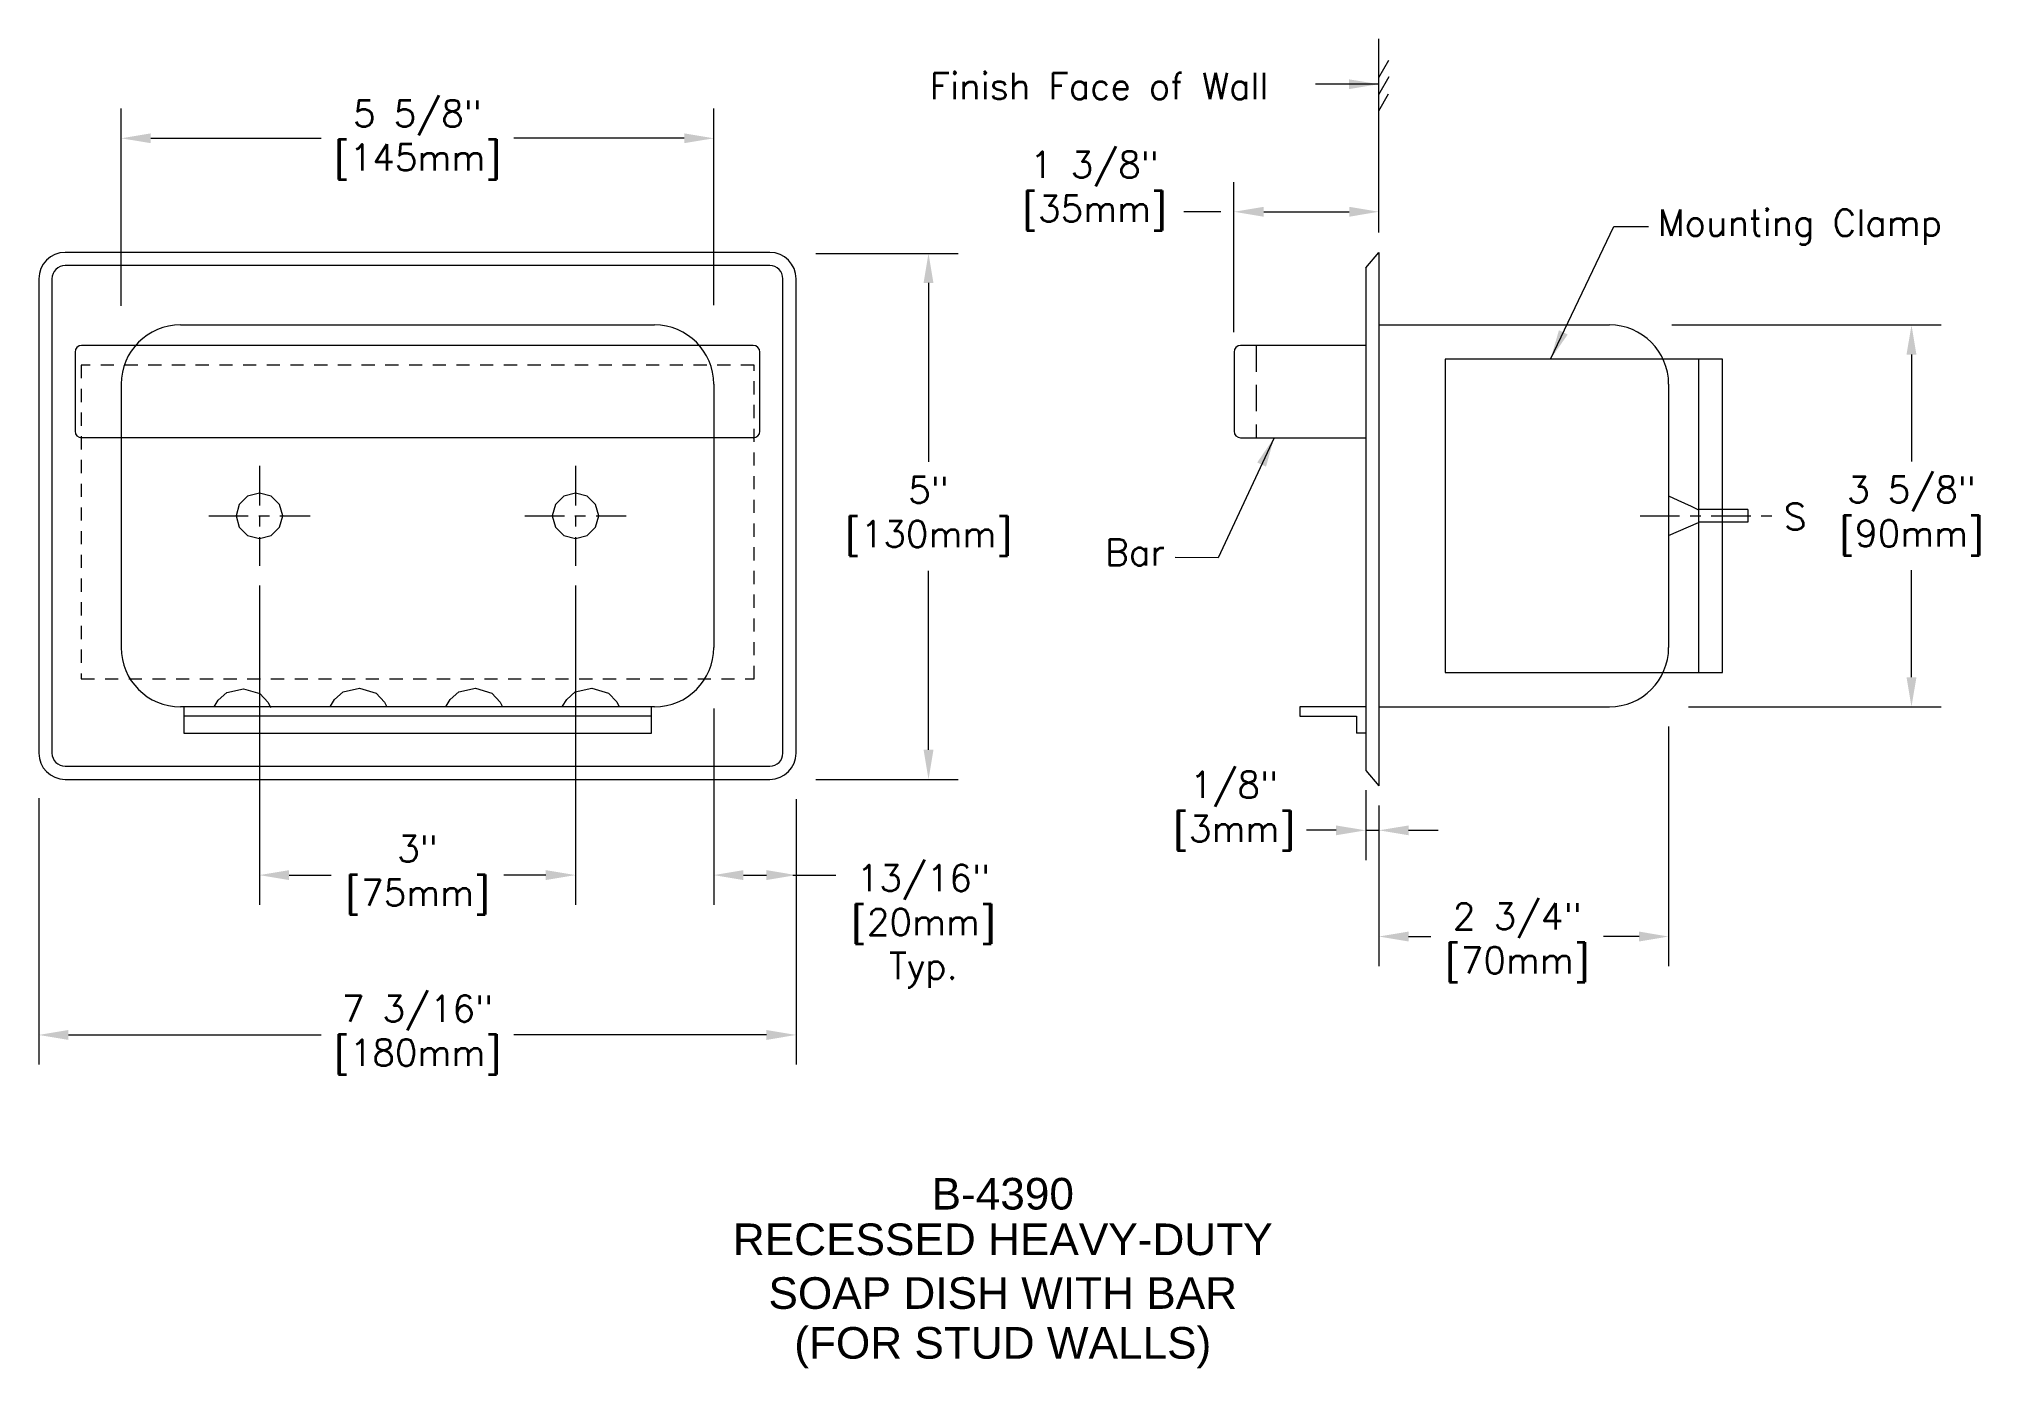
# Model space of a CAD drawing. Extents: x -0.1 to 18.4, y 0.4 to 13.
import ezdxf
from ezdxf.enums import TextEntityAlignment as Align

# ---------------------------------------------------------------- set-up
doc = ezdxf.new("R2010")
doc.units = 0
doc.header["$MEASUREMENT"] = 0
doc.header["$PDMODE"] = 35
doc.header["$PDSIZE"] = 1
for name, pattern in [('CENTER2', [1.125, 0.75, -0.125, 0.125, -0.125]), ('HIDDEN', [0.375, 0.25, -0.125]), ('HIDDEN2', [0.1875, 0.125, -0.0625])]:
    doc.linetypes.add(name, pattern=pattern)
doc.layers.get('0').update_dxf_attribs({"linetype": 'CONTINUOUS'})
doc.layers.get('DEFPOINTS').update_dxf_attribs({"linetype": 'CONTINUOUS'})
for name, color, linetype in [('DETAIL', 4, 'CONTINUOUS'), ('DIM', 1, 'CONTINUOUS'), ('TEXT', 2, 'CONTINUOUS')]:
    doc.layers.add(name, color=color, linetype=linetype)
doc.styles.add('ARIAL_5', font='ARIAL.TTF', dxfattribs={"height": 5})
doc.styles.add('DIM_S_7', font='simplex.shx', dxfattribs={"height": 0.25})
doc.dimstyles.new('DIM_S_7', dxfattribs={"dimtxt": 0.12, "dimasz": 0.28125, "dimexe": 0.28125, "dimexo": 0.1875, "dimgap": 0.09375, "dimtad": 1, "dimtih": 1, "dimtoh": 1, "dimdec": 4, "dimzin": 4, "dimtxsty": 'DIM_S_7', "dimcen": 0.09375, "dimaunit": 1, "dimazin": 3, "dimtfac": 1, "dimtdec": 4, "dimtofl": 0, "dimtmove": 0, "dimatfit": 3, "dimtolj": 1, "dimtzin": 0})

# ---------------------------------------------------------------- blocks, each defined once
blk = doc.blocks.new('*D6')
at = {"color": 0, "linetype": 'BYBLOCK'}
for p, q in [((2.04, 7.818), (2.04, 4.789)), ((5.04, 7.818), (5.04, 4.789)), ((2.321, 5.07), (2.72, 5.07)), ((4.758, 5.07), (4.36, 5.07))]:
    blk.add_line(p, q, dxfattribs=at)
for points in [[(2.321, 5.117), (2.321, 5.023), (2.04, 5.07)], [(4.758, 5.117), (4.758, 5.023), (5.04, 5.07)]]:
    blk.add_solid(points, dxfattribs=at)
at = {"layer": 'DEFPOINTS', "color": 0, "linetype": 'BYBLOCK'}
for p in [(2.04, 8.005), (5.04, 8.005), (5.04, 5.07)]:
    blk.add_point(p, dxfattribs=at)
at = {"color": 0, "linetype": 'BYBLOCK', "insert": (3.54, 5.07), "char_height": 0.25, "attachment_point": 5, "style": 'DIM_S_7'}
blk.add_mtext('\\A1;3"\\P[75mm]', dxfattribs=at)
blk = doc.blocks.new('*D5')
at = {"color": 0, "linetype": 'BYBLOCK'}
for p, q in [((6.352, 6.651), (6.352, 4.789)), ((7.133, 5.791), (7.133, 4.789)), ((6.633, 5.07), (6.852, 5.07))]:
    blk.add_line(p, q, dxfattribs=at)
for points in [[(6.633, 5.117), (6.633, 5.023), (6.352, 5.07)], [(6.852, 5.117), (6.852, 5.023), (7.133, 5.07)]]:
    blk.add_solid(points, dxfattribs=at)
at = {"layer": 'DEFPOINTS', "color": 0, "linetype": 'BYBLOCK'}
for p in [(6.352, 6.838), (7.133, 5.978), (7.133, 5.07)]:
    blk.add_point(p, dxfattribs=at)
at = {"color": 0, "linetype": 'BYBLOCK', "insert": (8.341, 4.584), "char_height": 0.25, "attachment_point": 5, "style": 'DIM_S_7'}
blk.add_mtext('\\A1;13/16"\\P[20mm]\\PTyp.', dxfattribs=at)
blk = doc.blocks.new('*D1')
at = {"color": 0, "linetype": 'BYBLOCK'}
for p, q in [((7.321, 10.97), (8.672, 10.97)), ((8.39, 10.689), (8.39, 8.991)), ((8.39, 6.26), (8.39, 7.958)), ((7.321, 5.978), (8.672, 5.978))]:
    blk.add_line(p, q, dxfattribs=at)
for points in [[(8.343, 10.689), (8.437, 10.689), (8.39, 10.97)], [(8.343, 6.26), (8.437, 6.26), (8.39, 5.978)]]:
    blk.add_solid(points, dxfattribs=at)
at = {"layer": 'DEFPOINTS', "color": 0, "linetype": 'BYBLOCK'}
for p in [(7.133, 10.97), (7.134, 5.978), (8.39, 5.978)]:
    blk.add_point(p, dxfattribs=at)
at = {"color": 0, "linetype": 'BYBLOCK', "insert": (8.39, 8.474), "char_height": 0.25, "attachment_point": 5, "style": 'DIM_S_7'}
blk.add_mtext('\\A1;5"\\P[130mm]', dxfattribs=at)
blk = doc.blocks.new('*D0')
at = {"color": 0, "linetype": 'BYBLOCK'}
for p, q in [((-0.054, 5.8), (-0.054, 3.272)), ((7.133, 5.791), (7.133, 3.272)), ((0.227, 3.553), (2.625, 3.553)), ((6.852, 3.553), (4.455, 3.553))]:
    blk.add_line(p, q, dxfattribs=at)
for points in [[(0.227, 3.6), (0.227, 3.506), (-0.054, 3.553)], [(6.852, 3.6), (6.852, 3.506), (7.133, 3.553)]]:
    blk.add_solid(points, dxfattribs=at)
at = {"layer": 'DEFPOINTS', "color": 0, "linetype": 'BYBLOCK'}
for p in [(-0.054, 5.987), (7.133, 5.978), (7.133, 3.553)]:
    blk.add_point(p, dxfattribs=at)
at = {"color": 0, "linetype": 'BYBLOCK', "insert": (3.54, 3.553), "char_height": 0.25, "attachment_point": 5, "style": 'DIM_S_7'}
blk.add_mtext('\\A1;7 3/16"\\P[180mm]', dxfattribs=at)
blk = doc.blocks.new('*D7')
at = {"color": 0, "linetype": 'BYBLOCK'}
for p, q in [((0.728, 10.471), (0.728, 12.344)), ((6.352, 10.479), (6.352, 12.344)), ((1.009, 12.062), (2.625, 12.062)), ((6.071, 12.062), (4.455, 12.062))]:
    blk.add_line(p, q, dxfattribs=at)
for points in [[(1.009, 12.109), (1.009, 12.016), (0.728, 12.062)], [(6.071, 12.109), (6.071, 12.016), (6.352, 12.062)]]:
    blk.add_solid(points, dxfattribs=at)
at = {"layer": 'DEFPOINTS', "color": 0, "linetype": 'BYBLOCK'}
for p in [(6.352, 12.062), (0.728, 10.284), (6.352, 10.292)]:
    blk.add_point(p, dxfattribs=at)
at = {"color": 0, "linetype": 'BYBLOCK', "insert": (3.54, 12.047), "char_height": 0.25, "attachment_point": 5, "style": 'DIM_S_7'}
blk.add_mtext('\\A1;5 5/8"\\P[145mm]', dxfattribs=at)
blk = doc.blocks.new('*D2')
at = {"color": 0, "linetype": 'BYBLOCK'}
for p, q in [((15.414, 6.48), (15.414, 4.206)), ((12.664, 5.729), (12.664, 4.206)), ((12.946, 4.487), (13.157, 4.487)), ((15.133, 4.487), (14.797, 4.487))]:
    blk.add_line(p, q, dxfattribs=at)
for points in [[(12.946, 4.534), (12.946, 4.44), (12.664, 4.487)], [(15.133, 4.534), (15.133, 4.44), (15.414, 4.487)]]:
    blk.add_solid(points, dxfattribs=at)
at = {"layer": 'DEFPOINTS', "color": 0, "linetype": 'BYBLOCK'}
for p in [(15.414, 6.667), (12.664, 5.916), (15.414, 4.487)]:
    blk.add_point(p, dxfattribs=at)
at = {"color": 0, "linetype": 'BYBLOCK', "insert": (13.977, 4.429), "char_height": 0.25, "attachment_point": 5, "style": 'DIM_S_7'}
blk.add_mtext('\\A1;2 3/4"\\P[70mm]', dxfattribs=at)
blk = doc.blocks.new('*D4')
at = {"color": 0, "linetype": 'BYBLOCK'}
for p, q in [((12.539, 5.876), (12.539, 5.213)), ((12.664, 5.729), (12.664, 5.213)), ((12.258, 5.495), (11.977, 5.495)), ((12.539, 5.495), (12.664, 5.495)), ((12.946, 5.495), (13.227, 5.495))]:
    blk.add_line(p, q, dxfattribs=at)
for points in [[(12.258, 5.541), (12.258, 5.448), (12.539, 5.495)], [(12.946, 5.541), (12.946, 5.448), (12.664, 5.495)]]:
    blk.add_solid(points, dxfattribs=at)
at = {"layer": 'DEFPOINTS', "color": 0, "linetype": 'BYBLOCK'}
for p in [(12.539, 6.063), (12.664, 5.916), (12.664, 5.495)]:
    blk.add_point(p, dxfattribs=at)
at = {"color": 0, "linetype": 'BYBLOCK', "insert": (11.29, 5.677), "char_height": 0.25, "attachment_point": 5, "style": 'DIM_S_7'}
blk.add_mtext('\\A1;1/8"\\P[3mm]', dxfattribs=at)
blk = doc.blocks.new('*D8')
at = {"color": 0, "linetype": 'BYBLOCK'}
for p, q in [((11.289, 10.221), (11.289, 11.646)), ((12.664, 11.167), (12.664, 11.646)), ((11.571, 11.365), (12.383, 11.365))]:
    blk.add_line(p, q, dxfattribs=at)
for points in [[(11.571, 11.412), (11.571, 11.318), (11.289, 11.365)], [(12.383, 11.412), (12.383, 11.318), (12.664, 11.365)]]:
    blk.add_solid(points, dxfattribs=at)
at = {"layer": 'DEFPOINTS', "color": 0, "linetype": 'BYBLOCK'}
for p in [(12.664, 11.365), (12.664, 10.979), (11.289, 10.034)]:
    blk.add_point(p, dxfattribs=at)
at = {"color": 0, "linetype": 'BYBLOCK', "insert": (9.965, 11.562), "char_height": 0.25, "attachment_point": 5, "style": 'DIM_S_7'}
blk.add_mtext('\\A1;1 3/8"\\P[35mm]', dxfattribs=at)
blk = doc.blocks.new('*D3')
at = {"color": 0, "linetype": 'BYBLOCK'}
for p, q in [((15.446, 10.291), (18, 10.291)), ((17.719, 10.01), (17.719, 8.995)), ((17.719, 6.948), (17.719, 7.963)), ((15.602, 6.667), (18, 6.667))]:
    blk.add_line(p, q, dxfattribs=at)
for points in [[(17.672, 10.01), (17.766, 10.01), (17.719, 10.291)], [(17.672, 6.948), (17.766, 6.948), (17.719, 6.667)]]:
    blk.add_solid(points, dxfattribs=at)
at = {"layer": 'DEFPOINTS', "color": 0, "linetype": 'BYBLOCK'}
for p in [(15.259, 10.291), (15.414, 6.667), (17.719, 6.667)]:
    blk.add_point(p, dxfattribs=at)
at = {"color": 0, "linetype": 'BYBLOCK', "insert": (17.719, 8.479), "char_height": 0.25, "attachment_point": 5, "style": 'DIM_S_7'}
blk.add_mtext('\\A1;3 5/8"\\P[90mm]', dxfattribs=at)

msp = doc.modelspace()

# ---------------------------------------------------------------- linework, layer by layer
at = {"layer": 'DETAIL', "linetype": 'CONTINUOUS'}
for p, q in [((6.88326, 10.97939), (0.19619, 10.97939)), ((12.53932, 10.83277), (12.66432, 10.97939)), ((12.66432, 10.97939), (12.66432, 5.91639)), ((-0.05381, 10.72939), (-0.05381, 6.22839)), ((0.07119, 10.72939), (0.07119, 6.22839)), ((6.88326, 10.85439), (0.19619, 10.85439)), ((7.00826, 6.22839), (7.00826, 10.72939)), ((7.13326, 6.22839), (7.13326, 10.72939)), ((12.53932, 10.83277), (12.53932, 6.06302)), ((1.29019, 10.29089), (5.78926, 10.29089)), ((12.66432, 10.29089), (14.85182, 10.29089)), ((0.28969, 10.03371), (0.28969, 9.28342)), ((6.72726, 10.09621), (0.35219, 10.09621)), ((6.78976, 9.28342), (6.78976, 10.03371)), ((11.28932, 10.03371), (11.28932, 9.28342)), ((12.53932, 10.09621), (11.35182, 10.09621)), ((0.72769, 9.72839), (0.72769, 7.22939)), ((6.35176, 9.72839), (6.35176, 7.22939)), ((15.41432, 9.72839), (15.41432, 7.22939)), ((6.72726, 9.22092), (0.35219, 9.22092)), ((11.35182, 9.22092), (12.53932, 9.22092)), ((16.16632, 8.53862), (15.69708, 8.53862)), ((5.78926, 6.66689), (1.29019, 6.66689)), ((1.32299, 6.66689), (1.32299, 6.41689)), ((5.76191, 6.41689), (5.76191, 6.66689)), ((12.53932, 6.66689), (11.91432, 6.66689)), ((11.91432, 6.66689), (11.91432, 6.57969)), ((12.53932, 6.66689), (12.53932, 6.41689)), ((12.66432, 6.66689), (14.85182, 6.66689)), ((5.76191, 6.57969), (1.32299, 6.57969)), ((11.91432, 6.57969), (12.45212, 6.57969)), ((12.45212, 6.57969), (12.45212, 6.41689)), ((1.32299, 6.41689), (5.76191, 6.41689)), ((12.53932, 6.41689), (12.45212, 6.41689)), ((0.19619, 6.10339), (6.88326, 6.10339)), ((0.19619, 5.97839), (6.88326, 5.97839)), ((12.53932, 6.06302), (12.66432, 5.91639))]:
    msp.add_line(p, q, dxfattribs=at)
at = {"layer": 'DETAIL', "linetype": 'HIDDEN'}
msp.add_line((11.49908, 10.09621), (11.49908, 9.22092), dxfattribs=at)
at = {"layer": 'DETAIL', "linetype": 'CENTER2', "ltscale": 0.5}
for p, q in [((2.03972, 8.95253), (2.03972, 8.00525)), ((5.03972, 8.95253), (5.03972, 8.00525)), ((1.55939, 8.47889), (2.52004, 8.47889)), ((4.55939, 8.47889), (5.52004, 8.47889)), ((15.1436, 8.47889), (16.44861, 8.47889))]:
    msp.add_line(p, q, dxfattribs=at)
at = {"layer": 'DETAIL', "linetype": 'CONTINUOUS'}
for points in [[(12.66432, 11.16689), (12.66432, 13.00627)], [(12.66432, 12.63924), (12.75724, 12.80232)], [(12.66432, 12.47623), (12.76235, 12.64828)], [(12.66432, 12.3226), (12.75551, 12.48266)], [(15.69708, 9.9667), (15.69739, 6.99075)], [(15.41432, 8.67029), (15.50226, 8.62882), (15.62882, 8.5697), (15.69708, 8.53787)], [(16.16632, 8.53862), (16.16709, 8.41916), (15.69781, 8.41925)], [(15.41432, 8.29278), (15.69781, 8.41583)], [(1.60996, 6.66757), (1.64913, 6.73104), (1.73084, 6.80362), (1.88753, 6.83827)], [(1.88753, 6.83827), (2.04525, 6.79246), (2.12411, 6.70738), (2.14561, 6.66157)], [(2.71342, 6.67212), (2.75261, 6.7356), (2.83431, 6.8082), (2.99099, 6.84287)], [(2.99099, 6.84287), (3.14873, 6.79705), (3.2276, 6.71197), (3.24912, 6.66615)], [(3.81182, 6.67212), (3.851, 6.7356), (3.93271, 6.8082), (4.08939, 6.84287)], [(4.08939, 6.84287), (4.24713, 6.79705), (4.32601, 6.71197), (4.34753, 6.66615)], [(4.91718, 6.67284), (4.95631, 6.73632), (5.03802, 6.80893), (5.19473, 6.84359)], [(5.19473, 6.84359), (5.35244, 6.79777), (5.43131, 6.7127), (5.45283, 6.66689)]]:
    msp.add_lwpolyline(points, dxfattribs=at)
for points in [[(13.29185, 6.9911), (15.92445, 6.9911), (15.92445, 9.96669), (13.29185, 9.96669)], [(2.26058, 8.47889), (2.23042, 8.58747), (2.15119, 8.66463), (2.03972, 8.694), (1.92824, 8.66463), (1.849, 8.58747), (1.81885, 8.47889), (1.849, 8.37032), (1.92824, 8.29315), (2.03972, 8.26378), (2.15119, 8.29315), (2.23042, 8.37032)], [(5.26058, 8.47889), (5.23042, 8.58747), (5.15119, 8.66463), (5.03972, 8.694), (4.92824, 8.66463), (4.849, 8.58747), (4.81885, 8.47889), (4.849, 8.37032), (4.92824, 8.29315), (5.03972, 8.26378), (5.15119, 8.29315), (5.23042, 8.37032)]]:
    msp.add_lwpolyline(points, close=True, dxfattribs=at)
at = {"layer": 'DETAIL', "linetype": 'HIDDEN2'}
msp.add_lwpolyline([(0.34952, 6.93143), (6.7347, 6.93143), (6.7347, 9.90954), (0.34952, 9.90954)], close=True, dxfattribs=at)
at = {"layer": 'DETAIL', "linetype": 'CONTINUOUS'}
for centre, radius, start, end in [((0.19619, 10.72939), 0.25, 90, 180), ((6.88326, 10.72939), 0.25, 0, 90), ((0.19619, 10.72939), 0.125, 90, 180), ((6.88326, 10.72939), 0.125, 0, 90), ((1.29019, 9.72839), 0.5625, 90, 180), ((5.78926, 9.72839), 0.5625, 0, 90), ((14.85182, 9.72839), 0.5625, 0, 90), ((0.35219, 10.03371), 0.0625, 90, 180), ((6.72726, 10.03371), 0.0625, 0, 90), ((11.35182, 10.03371), 0.0625, 90, 180), ((0.35219, 9.28342), 0.0625, 180, 270), ((6.72726, 9.28342), 0.0625, 270, 0), ((11.35182, 9.28342), 0.0625, 180, 270), ((1.29019, 7.22939), 0.5625, 180, 270), ((5.78926, 7.22939), 0.5625, 270, 0), ((14.85182, 7.22939), 0.5625, 270, 0), ((0.19619, 6.22839), 0.25, 180, 270), ((0.19619, 6.22839), 0.125, 180, 270), ((6.88326, 6.22839), 0.25, 270, 0), ((6.88326, 6.22839), 0.125, 270, 0)]:
    msp.add_arc(centre, radius, start, end, dxfattribs=at)
at = {"layer": 'DIM', "linetype": 'CONTINUOUS'}
for p, q in [((11.16432, 11.36473), (10.81464, 11.36473)), ((7.10226, 5.06981), (7.50909, 5.06981))]:
    msp.add_line(p, q, dxfattribs=at)

# ---------------------------------------------------------------- texts
at = {"layer": 'DIM', "linetype": 'CONTINUOUS', "style": 'DIM_S_7'}
for s, p in [('Finish Face of Wall', (8.40203, 12.43258)), ('Mounting Clamp', (15.30848, 11.13548)), ('S', (16.50828, 8.3462)), ('Bar', (10.06568, 8.00915))]:
    msp.add_text(s, height=0.25, dxfattribs=at).set_placement(p)
at = {"layer": 'TEXT', "linetype": 'CONTINUOUS', "style": 'ARIAL_5'}
for s, p in [('B-4390', (9.0946, 2.04631)), ('RECESSED HEAVY-DUTY', (9.0946, 1.61384)), ('SOAP DISH WITH BAR', (9.0946, 1.1038)), ('(FOR STUD WALLS)', (9.0946, 0.59376))]:
    msp.add_text(s, height=0.3, dxfattribs=at).set_placement(p, align=Align.MIDDLE)

# ---------------------------------------------------------------- dimensions: what is measured, and where the dimension line sits
at = {"layer": 'DIM', "linetype": 'CONTINUOUS'}
for base, p1, p2, text, picture, middle in [((6.35176, 12.06248), (0.72769, 10.28397), (6.35176, 10.29178), '<>\\P[145mm]', '*D7', (3.53972, 12.04731)), ((12.66432, 11.36473), (11.28932, 10.03371), (12.66432, 10.97939), '<>\\P[35mm]', '*D8', (9.96487, 11.56192)), ((5.03972, 5.06981), (2.03972, 8.00525), (5.03972, 8.00525), '<>\\P[75mm]', '*D6', (3.53972, 5.06981)), ((7.13326, 5.06981), (6.35176, 6.83821), (7.13326, 5.97839), '<>\\P[20mm]\\PTyp.', '*D5', (8.34076, 4.58442)), ((15.41432, 4.48687), (12.66432, 5.91639), (15.41432, 6.66736), '<>\\P[70mm]', '*D2', (13.97682, 4.42932)), ((12.66432, 5.49452), (12.53932, 6.06302), (12.66432, 5.91639), '<>\\P[3mm]', '*D4', (11.29007, 5.67654)), ((7.13326, 3.55296), (-0.05381, 5.98724), (7.13326, 5.97839), '<>\\P[180mm]', '*D0', (3.53972, 3.55296))]:
    dim = msp.add_linear_dim(base=base, p1=p1, p2=p2, text=text, dimstyle='DIM_S_7', override={"dimpost": '"'}, dxfattribs=at)
    dim.commit()
    dim.dimension.update_dxf_attribs({"geometry": picture, "text_midpoint": middle, "dimtype": 128})
dim = msp.add_linear_dim(base=(8.39034, 5.97839), p1=(7.13318, 10.97007), p2=(7.13378, 5.97839), angle=90, text='<>\\P[130mm]', dimstyle='DIM_S_7', override={"dimpost": '"'}, dxfattribs=at)
dim.commit()
dim.dimension.update_dxf_attribs({"geometry": '*D1', "text_midpoint": (8.39034, 8.47423)})
dim = msp.add_linear_dim(base=(17.71864, 6.66689), p1=(15.25853, 10.29089), p2=(15.41432, 6.66689), angle=90, text='<>\\P[90mm]', dimstyle='DIM_S_7', override={"dimpost": '"'}, dxfattribs=at)
dim.commit()
dim.dimension.update_dxf_attribs({"geometry": '*D3', "text_midpoint": (17.71864, 8.47889), "dimtype": 128})

# ---------------------------------------------------------------- leaders
for points in [[(12.66261, 12.57549), (12.06212, 12.57549)], [(14.29379, 9.96669), (14.89291, 11.22371), (15.22223, 11.22371)], [(11.67051, 9.22092), (11.13759, 8.08188), (10.72998, 8.08245)]]:
    msp.add_leader(points, dimstyle='DIM_S_7', dxfattribs=at)

doc.saveas('drawing.dxf')
